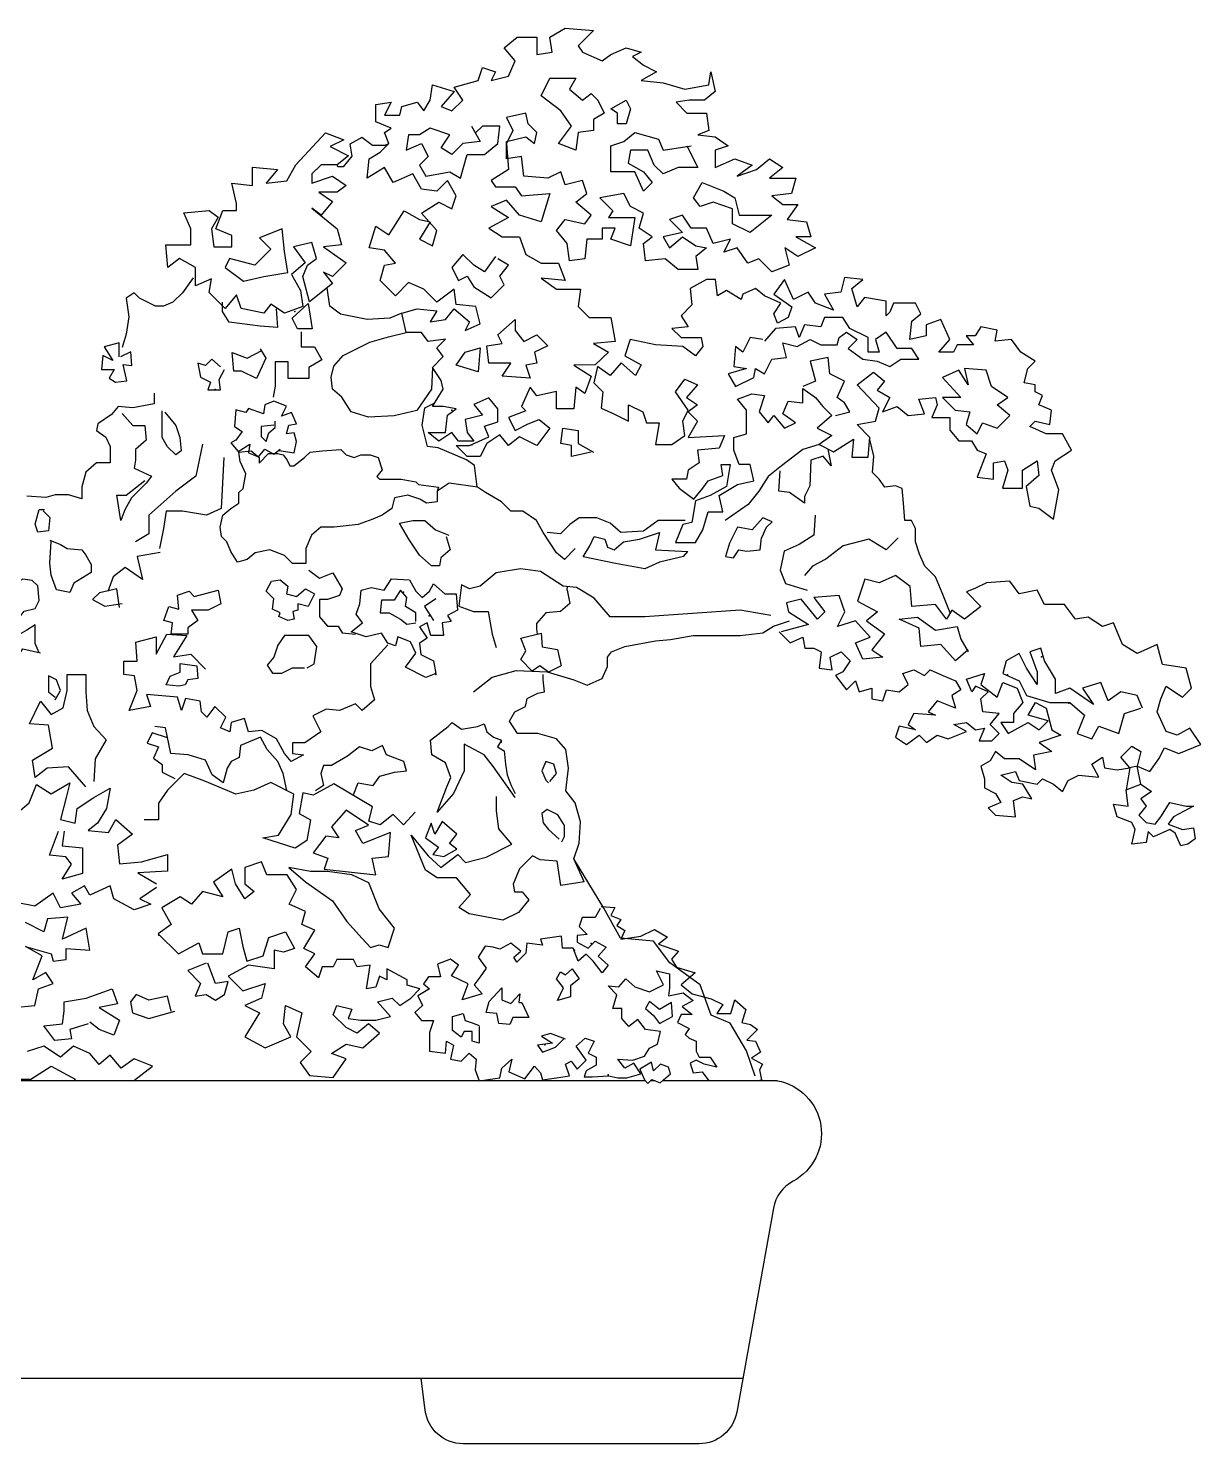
# Model space of a CAD drawing. Header units: millimetres. Extents: x -330 to 389, y 0 to 565.
# Drawn here: x 81.5 to 389, y 0 to 371.4 of the extents above; entities that cross this region are included whole.
import ezdxf

# ---------------------------------------------------------------- set-up
doc = ezdxf.new("R2010")
doc.units = ezdxf.units.MM
doc.layers.add('ceco.net 301', color=7, linetype='Continuous')

msp = doc.modelspace()

# ---------------------------------------------------------------- linework, layer by layer
at = {"layer": 'ceco.net 301', "color": 93}
for p, q in [((174.97, 340.62), (176.08, 341.13)), ((162.67, 335), (162.48, 335.54)), ((370.45, 177.3), (369.5, 171.59)), ((372.36, 177.78), (370.45, 177.3)), ((373.31, 173.01), (372.36, 177.78)), ((93.81, 95.63), (93.53, 95.24)), ((243.17, 95.45), (244.01, 94.49)), ((244.01, 94.49), (245.06, 95.57)), ((245.06, 95.57), (247.22, 94.71)), ((247.22, 94.71), (248.11, 95.45))]:
    msp.add_line(p, q, dxfattribs=at)
at = {"layer": 'ceco.net 301', "color": 25}
for p, q in [((176.02, 290.4), (180.65, 291.51)), ((276.64, 241.87), (275.01, 240.43)), ((275.01, 240.43), (273.83, 237.66)), ((253.38, 232.76), (254.48, 234.13)), ((222.88, 223.96), (222.92, 224.91)), ((214.8, 213.78), (214.99, 212.44)), ((227.3, 147.46), (224.59, 153.46)), ((169.09, 132.58), (171.28, 130.21)), ((171.28, 130.21), (173.57, 130.92)), ((173.57, 130.92), (175.86, 130.22))]:
    msp.add_line(p, q, dxfattribs=at)
at = {"layer": 'ceco.net 301', "color": 93}
for points in [[(218.32, 266.42), (214.89, 261.86), (210.32, 264.14), (207.47, 261.86), (205.19, 264.71), (201.76, 262.43), (200.05, 259), (196.63, 259), (193.77, 261.86), (197.2, 261.86), (202.33, 264.14), (201.19, 266.99), (204.62, 268.13), (204.62, 271.55), (202.33, 274.4), (198.34, 272.69), (200.62, 269.84), (196.06, 268.7), (196.63, 265.28), (198.34, 263), (194.34, 263), (192.63, 265.28), (189.21, 263), (186.35, 265.28), (190.92, 265.28), (191.49, 269.84), (193.77, 271.55), (190.35, 272.12), (187.49, 272.12), (190.35, 276.68), (189.78, 278.97), (187.49, 282.39), (190.35, 285.24), (188.64, 287.52), (190.92, 289.8), (186.35, 289.23), (184.64, 291.51), (180.65, 291.51), (179.5, 296.65), (183.5, 297.79), (188.64, 297.22), (186.92, 294.37), (190.92, 294.94), (193.2, 297.79), (197.2, 294.37), (196.06, 292.08), (200.05, 293.79), (198.91, 298.36), (193.77, 298.93), (193.2, 302.92), (188.64, 299.5), (185.21, 302.92), (181.22, 304.63), (177.79, 301.21), (173.8, 305.2), (174.94, 309.19), (177.79, 309.76), (174.94, 313.19), (170.94, 313.76), (172.66, 319.46), (176.08, 317.18), (177.22, 318.89), (180.07, 323.45), (184.07, 321.17), (186.92, 320.6), (184.07, 316.04), (187.49, 314.33), (188.64, 318.32), (184.64, 322.88), (189.21, 325.73), (192.63, 324.02), (193.77, 327.45), (191.49, 331.44), (188.64, 328.59), (184.64, 329.16), (182.36, 333.15), (177.22, 330.87), (174.94, 334.86), (170.37, 332.01), (170.94, 337.14), (173.8, 338.85), (176.08, 341.13), (174.94, 343.99), (176.65, 345.13), (172.66, 346.84), (172.66, 351.4), (176.65, 351.97), (174.94, 348.55), (178.93, 348.55), (179.5, 350.83), (183.5, 351.97), (185.21, 349.69), (186.92, 352.54), (187.49, 356.53), (193.2, 354.82), (189.78, 350.83), (192.63, 349.69), (195.49, 352.54), (193.2, 355.96), (199.48, 357.67), (200.62, 361.1), (204.05, 359.96), (202.9, 357.67), (207.47, 358.82), (209.18, 362.81), (206.33, 366.23), (209.75, 369.08), (214.89, 369.08), (214.89, 364.52), (218.89, 365.09), (218.32, 369.08), (222.31, 371.36), (229.73, 370.79), (225.73, 366.8), (226.88, 365.09), (232.01, 362.81), (234.3, 364.52), (238.29, 366.23), (242.29, 365.09), (240, 363.95), (242.86, 361.67), (246.28, 359.96), (242.29, 357.67), (247.99, 357.1), (253.7, 355.39), (259.98, 356.53), (260.55, 359.96), (261.69, 354.82), (258.84, 352.54), (254.84, 352.54), (251.42, 351.97), (254.27, 349.12), (259.41, 349.12), (259.98, 344.56), (257.13, 343.42), (261.69, 342.85), (265.12, 340.56), (261.69, 339.42), (261.69, 334.86), (266.83, 337.14), (271.39, 335.43), (267.4, 332.58), (272.54, 334.29), (275.96, 337.14), (279.39, 334.86), (275.96, 332.01), (282.81, 332.01), (281.67, 328.02), (276.53, 327.45), (279.39, 325.16), (283.38, 325.16), (280.53, 321.17), (285.66, 320.6), (286.81, 316.61), (282.81, 316.61), (287.95, 313.76), (283.38, 311.48), (279.96, 313.76), (281.1, 309.19), (276.53, 307.48), (273.11, 310.91), (270.25, 309.76), (267.4, 313.76), (263.98, 312.62), (265.69, 316.04), (261.12, 314.9), (259.41, 318.89), (255.41, 318.89), (253.13, 322.31), (249.71, 321.17), (253.13, 317.75), (247.99, 316.61), (249.71, 313.76), (253.13, 316.61), (256.56, 314.33), (259.41, 313.76), (256.56, 311.48), (257.13, 308.05), (251.99, 308.05), (248.56, 310.91), (243.43, 310.34), (242.86, 314.9), (245.14, 316.61), (241.72, 318.89), (242.86, 322.88), (239.43, 324.59), (237.72, 328.02), (231.44, 326.88), (234.87, 323.45), (233.73, 321.74), (240.57, 321.74), (239.43, 314.33), (234.3, 316.04), (235.44, 318.89), (232.01, 318.89), (232.01, 316.04), (228.02, 316.04), (227.45, 310.91), (223.45, 310.34), (222.88, 314.9), (220.03, 318.32), (222.31, 321.17), (227.45, 320.03), (229.16, 322.31), (225.16, 325.73), (228.02, 328.02), (226.88, 331.44), (222.31, 330.3), (221.17, 333.72), (217.74, 332.01), (211.47, 332.58), (210.9, 337.71), (206.9, 337.14), (206.9, 341.7), (212.04, 342.85), (214.32, 341.13), (214.89, 343.99), (212.61, 346.27), (212.04, 349.12), (206.9, 347.98), (208.61, 344.56), (206.9, 341.13), (207.47, 334.29), (202.9, 331.44), (204.05, 329.73), (209.18, 329.73), (210.9, 327.45), (218.32, 328.02), (216.03, 320.6), (210.32, 322.31), (206.9, 326.31), (202.9, 324.59), (207.47, 321.74), (202.33, 318.89), (205.76, 316.61), (210.32, 316.61), (212.04, 312.05), (216.03, 309.76), (220.6, 309.76), (222.31, 305.2), (216.03, 305.77), (220.03, 302.92), (226.31, 302.92), (225.73, 298.36), (228.59, 295.51), (234.3, 295.51), (235.44, 289.23), (229.73, 288.66), (233.73, 286.38), (230.21, 283.03), (224.59, 282.96), (229.16, 280.11), (227.45, 275.54), (225.16, 277.25), (224.59, 271.55), (220.03, 271.55), (220.03, 276.11), (214.89, 274.97), (213.18, 277.25), (210.9, 272.12), (212.04, 270.98), (207.47, 269.27), (209.18, 265.85), (212.61, 267.56), (215.46, 268.7), (218.32, 266.42)], [(230.87, 352.54), (232.58, 349.12), (229.73, 347.41), (229.73, 344.56), (225.73, 343.99), (225.16, 339.42), (220.6, 341.13), (224.02, 345.7), (221.17, 349.69), (216.03, 353.68), (218.32, 358.24), (225.16, 358.24), (223.45, 355.39), (226.88, 352.54), (229.16, 354.25), (230.87, 352.54)], [(238.29, 352.54), (239.43, 350.26), (238.29, 346.27), (236.01, 346.27), (236.01, 349.12), (234.3, 350.26), (238.29, 352.54)], [(197.77, 345.7), (200.05, 341.7), (195.49, 341.13), (192.63, 338.28), (189.78, 339.99), (192.06, 343.42), (186.92, 345.13), (184.07, 343.42), (181.22, 343.42), (180.65, 339.42), (184.64, 341.13), (186.35, 337.71), (184.07, 335.43), (185.78, 332.58), (192.06, 333.72), (194.91, 332.01), (196.63, 338.28), (201.19, 338.28), (204.62, 341.13), (205.19, 345.7), (200.62, 345.7), (198.91, 343.99)], [(159.49, 343.93), (164.28, 342.13), (160.68, 340.34), (165.48, 337.94), (162.48, 335.54), (158.29, 335.54), (155.89, 333.15), (155.89, 330.75), (161.28, 332.55), (164.88, 330.15), (162.48, 328.36), (157.69, 328.36), (161.28, 325.96), (158.29, 322.37), (155.89, 324.17), (162.48, 318.78), (163.68, 314.58), (158.89, 313.99), (164.88, 309.79), (161.28, 306.2), (158.89, 307.4), (161.28, 304.4), (155.29, 299.61), (153.49, 306.2), (154.69, 309.19), (157.09, 310.99), (155.89, 315.18), (151.09, 313.99), (154.09, 309.79), (150.5, 306.8), (152.89, 302.61), (153.49, 298.41), (148.7, 296.62), (145.1, 299.01), (143.3, 296.62), (137.31, 297.82), (136.11, 301.41), (133.12, 297.82), (128.92, 302.01), (129.52, 305.6), (125.33, 303.8), (125.33, 308.6), (121.13, 310.99), (118.13, 308.6), (117.53, 314.58), (124.13, 314.58), (124.13, 318.78), (122.33, 322.97), (128.92, 323.57), (131.32, 321.77), (129.52, 318.78), (130.12, 313.99), (134.91, 313.99), (134.91, 316.98), (130.72, 318.78), (132.52, 323.57), (136.11, 323.57), (136.11, 325.36), (134.91, 330.75), (140.31, 330.15), (140.31, 334.95), (146.9, 334.35), (143.9, 330.75), (149.3, 331.35), (151.69, 335.54), (159.49, 343.93)], [(174.97, 340.62), (171.8, 340.62), (168.99, 342.73), (165.83, 340.97), (166.35, 337.81), (164.07, 335), (162.67, 335)], [(254.27, 340.56), (257.13, 334.86), (251.99, 334.86), (247.99, 333.15), (245.71, 335.43), (244, 339.42), (239.43, 339.42), (238.86, 336), (242.86, 333.72), (245.14, 330.87), (242.86, 328.59), (240.57, 333.72), (234.3, 333.72), (234.3, 340.56), (237.72, 341.7), (240.57, 343.99), (246.85, 342.27), (247.99, 339.42), (255.41, 340.56)], [(276.53, 322.31), (270.82, 317.75), (266.26, 320.03), (266.26, 324.02), (261.12, 325.73), (257.7, 324.59), (255.98, 326.88), (258.27, 330.87), (263.98, 328.59), (266.83, 326.88), (267.97, 322.31), (276.53, 322.31)], [(148.1, 318.78), (142.11, 316.38), (145.1, 313.39), (140.91, 309.19), (134.31, 310.99), (133.12, 308.6), (137.91, 305), (143.3, 306.2), (149.57, 307.3), (148.7, 312.79), (148.1, 318.78)], [(204.05, 311.48), (201.19, 307.48), (198.34, 309.19), (195.49, 312.05), (192.63, 308.62), (194.34, 305.2), (196.63, 306.34), (198.34, 303.49), (202.9, 300.64), (206.33, 304.06), (205.19, 306.34), (207.47, 309.19), (204.62, 310.91)], [(305.61, 270.7), (309.42, 272.13), (312.28, 269.75), (316.57, 270.23), (315.14, 274.04), (319.43, 274.51), (319.9, 272.61), (318.47, 269.28), (323.24, 269.28), (323.24, 265.94), (325.62, 263.09), (328.95, 263.09), (330.38, 260.71), (332.77, 259.75), (330.38, 253.56), (334.67, 253.09), (334.67, 257.37), (337.53, 257.85), (338.48, 255.47), (337.05, 250.71), (342.29, 250.71), (342.29, 255.47), (346.11, 257.85), (346.58, 254.04), (343.25, 251.18), (344.2, 245.95), (346.58, 245.47), (350.39, 242.61), (351.82, 250.23), (349.92, 255.47), (350.87, 257.85), (355.16, 260.71), (352.78, 264.99), (348.49, 264.99), (344.2, 266.9), (345.63, 268.32), (349.44, 267.37), (349.92, 271.18), (346.58, 272.61), (347.54, 274.99), (345.63, 275.94), (345.63, 277.85), (342.77, 278.32), (343.72, 282.13), (345.63, 284.04), (341.82, 286.42), (339.44, 289.75), (335.15, 289.27), (335.62, 292.13), (331.34, 293.08), (329.91, 290.7), (327.53, 290.7), (329.43, 288.32), (325.14, 288.32), (324.19, 286.42), (320.38, 286.42), (323.24, 289.75), (320.86, 294.99), (317.04, 293.56), (317.04, 290.7), (312.76, 289.75), (313.23, 294.51), (315.61, 296.41), (314.19, 299.27), (308.47, 299.27), (307.51, 296.89), (306.56, 295.94), (306.56, 299.75), (300.84, 300.7), (298.94, 298.32), (297.51, 303.08), (300.37, 305.46), (295.6, 305.94), (294.65, 302.13), (290.36, 301.65), (292.75, 297.37), (287.98, 299.27), (286.08, 302.13), (282.26, 300.22), (279.88, 305.46), (277.02, 301.65), (281.79, 298.32), (280.83, 295.46), (277.98, 294.03), (277.02, 296.41), (278.93, 299.27), (274.64, 301.18), (272.26, 303.08), (268.92, 301.65), (268.45, 300.22), (264.64, 302.6), (262.25, 301.18), (261.78, 305.46), (259.39, 305.46), (255.11, 303.08), (255.58, 298.79), (252.72, 295.94), (254.63, 293.08), (250.34, 292.61), (252.72, 290.22), (257.97, 290.22), (258.44, 287.84), (256.54, 285.46), (253.2, 287.84), (246.05, 288.32), (239.38, 289.75), (237.95, 285.46), (242.24, 283.08), (240.81, 280.23), (237, 283.56), (234.14, 280.23), (230.81, 282.61), (229.86, 278.32), (232.24, 275.94), (231.76, 271.66), (235.1, 270.23), (238.91, 268.32), (238.91, 272.61), (242.72, 270.7), (243.67, 267.85), (247.01, 267.85), (246.05, 262.13), (250.34, 262.13), (253.68, 264.52), (253.2, 268.32), (254.63, 271.18), (251.3, 275.94), (253.68, 279.27), (257.01, 277.85), (254.15, 274.51), (257.01, 272.61), (254.63, 270.7), (257.01, 268.32), (254.63, 264.04), (264.16, 264.52), (262.73, 261.18), (257.01, 260.71), (257.49, 257.37), (254.63, 255.47), (254.15, 253.09), (250.34, 253.09), (252.25, 250.71), (256.06, 247.85), (258.44, 250.71), (259.87, 252.61), (263.68, 254.04), (263.21, 256.9), (265.59, 256.9), (264.64, 251.18), (260.35, 248.8), (256.54, 247.38), (255.58, 241.66), (253.2, 241.19), (251.3, 236.42), (256.54, 236.42), (258.44, 239.76), (259.87, 244.52), (263.68, 244.52), (262.73, 248.8), (267.49, 251.66), (271.78, 252.61), (270.83, 256.9), (267.97, 256.9), (266.54, 260.71), (266.54, 264.04), (269.88, 264.99), (269.88, 271.18), (267.49, 274.04), (271.31, 275.47), (274.64, 274.99), (273.21, 270.7), (275.59, 267.85), (277.02, 269.75), (279.88, 266.42), (282.74, 267.85), (279.41, 270.23), (280.83, 273.56), (284.65, 273.09), (284.65, 276.89), (287.98, 274.51), (289.89, 272.13), (292.27, 269.75), (288.46, 266.42), (292.27, 264.52), (288.93, 262.13), (292.75, 260.23), (297.99, 263.56), (297.51, 258.8), (301.8, 258.8), (302.27, 264.04), (298.94, 267.37), (303.7, 268.32), (304.66, 271.66), (298.94, 277.85), (303.23, 281.18), (306.09, 278.8), (304.18, 276.42), (307.51, 274.51), (305.61, 270.7)], [(213.18, 279.54), (205.76, 280.11), (208.04, 283.53), (202.33, 283.53), (201.76, 288.09), (205.76, 288.66), (204.62, 290.94), (209.18, 294.94), (209.18, 292.08), (211.47, 289.23), (214.89, 290.94), (217.74, 288.09), (214.32, 286.38), (214.89, 283.53), (212.04, 282.96), (213.18, 279.54)], [(274.16, 289.75), (270.83, 290.22), (268.92, 286.42), (267.02, 287.84), (266.54, 282.61), (269.88, 282.13), (265.11, 280.7), (267.02, 277.37), (271.78, 279.75), (272.26, 282.13), (274.64, 280.7), (276.55, 284.51), (280.36, 284.99), (279.41, 288.8), (283.22, 287.84), (286.55, 289.75), (289.41, 288.32), (293.7, 288.32), (294.17, 290.22), (296.08, 291.65), (298.94, 289.75), (296.56, 287.37), (300.37, 284.51), (304.18, 284.04), (307.51, 282.61), (310.37, 284.51), (315.14, 284.51), (313.23, 287.37), (309.42, 287.37), (306.56, 291.65), (303.7, 289.75), (304.66, 286.42), (301.8, 286.42), (301.8, 290.22), (297.03, 292.61), (295.13, 295.46), (290.36, 295.46), (289.41, 293.08), (285.12, 293.56), (283.69, 290.22), (282.74, 293.08), (277.5, 292.61), (274.64, 289.27)], [(153.09, 291.72), (153.09, 287.8), (156.53, 287.8), (158.49, 284.36), (155.06, 282.4), (155.06, 279.46), (149.66, 279.46), (149.66, 283.87), (146.23, 283.87), (146.23, 277.5), (145.74, 274.56)], [(105.36, 285.18), (105.36, 288.83), (101.38, 287.83), (103.7, 284.18), (101.04, 285.51), (100.71, 281.86), (104.03, 281.86), (102.71, 279.54), (104.37, 278.54), (107.36, 278.87), (106.36, 283.19), (108.68, 282.85), (108.35, 286.5), (105.69, 285.18)], [(142.3, 287.3), (143.77, 284.85), (141.32, 279.46), (137.4, 281.42), (135.44, 281.42), (134.95, 286.32), (138.87, 284.85), (142.79, 286.81)], [(200.05, 287.52), (199.48, 281.25), (193.77, 282.96), (196.06, 286.38), (200.05, 287.52)], [(131.93, 282.52), (129.61, 284.51), (127.95, 282.85), (125.95, 283.52), (126.62, 279.87), (129.28, 278.54), (128.61, 276.55), (131.93, 276.55), (131.6, 279.2), (132.93, 281.86)], [(293.22, 269.75), (297.03, 270.7), (295.6, 273.09), (293.7, 274.51), (295.6, 278.8), (291.79, 280.7), (291.32, 284.99), (286.55, 284.04), (287.98, 278.8), (284.65, 277.37)], [(331.81, 267.85), (335.62, 266.42), (338.96, 269.75), (335.62, 272.61), (338.48, 274.51), (334.2, 277.37), (332.77, 281.66), (327.05, 282.13), (328, 277.85), (325.62, 281.66), (321.33, 279.75), (326.1, 274.51), (321.33, 274.51), (324.67, 271.18), (328.48, 270.7), (327.53, 267.37), (330.38, 264.99), (331.81, 267.85)], [(147.21, 260.62), (151.2, 259.95), (151.86, 262.94), (151.2, 265.26), (149.2, 264.93), (149.87, 267.25), (151.86, 267.59), (150.53, 270.57), (147.87, 269.58), (149.2, 272.23), (145.88, 273.56), (143.56, 272.57), (143.22, 270.24), (139.24, 271.57), (138.58, 270.57), (135.92, 271.24), (135.59, 266.92), (137.58, 265.6), (135.92, 263.27), (134.59, 262.61), (136.58, 260.29), (139.57, 262.28), (139.24, 259.95), (141.9, 258.96), (143.56, 260.95), (145.88, 259.62), (147.54, 260.95)], [(145.88, 267.25), (142.56, 266.92), (142.56, 264.27), (143.89, 262.94), (144.55, 265.26), (146.21, 266.59), (146.21, 268.25)], [(229.16, 260.14), (224.02, 259), (224.02, 261.86), (221.17, 262.43), (221.74, 266.42), (225.73, 265.85), (225.73, 262.43), (229.73, 260.14)], [(127.18, 262.25), (125.43, 253.82), (120.16, 249.95), (113.13, 243.63), (113.13, 238.72), (109.61, 236.61)], [(287.89, 243.63), (287.54, 238.36), (283.67, 235.9), (279.81, 234.15), (278.75, 229.23), (280.16, 225.72), (285.78, 223.96)], [(309.68, 237.66), (306.51, 234.5), (301.95, 237.31), (295.27, 235.55), (290.7, 232.04), (287.19, 230.28), (285.08, 227.83)], [(154.22, 224.3), (156.54, 222.98), (154.88, 219.66), (152.23, 220.32), (152.23, 218.66), (150.9, 218.33), (151.23, 216.34), (149.57, 216.01), (147.24, 217), (147.58, 218), (145.58, 218.99), (145.92, 221.65), (143.92, 223.64), (145.25, 226.3), (147.58, 226.63), (149.57, 224.97), (149.24, 222.98), (151.89, 222.31), (154.22, 224.3)], [(190.75, 222.98), (193.74, 222.98), (194.07, 218.66), (191.42, 217.34), (192.41, 215.68), (190.09, 215.34), (190.42, 212.02), (187.1, 212.02), (186.1, 215.34), (184.11, 214.35), (186.1, 211.36), (184.11, 210.03), (184.44, 207.05), (187.76, 205.39), (188.43, 202.07), (185.77, 201.07), (180.46, 203.73), (183.11, 207.38), (181.78, 210.37), (178.46, 211.69), (177.8, 209.37), (175.81, 210.03), (174.15, 212.69), (170.16, 211.69), (166.17, 213.02), (169.16, 215.34), (167.5, 217.67), (168.5, 220.32), (168.83, 223.97), (171.49, 224.64), (174.81, 223.97), (176.8, 226.96), (181.45, 226.63), (183.11, 223.64), (184.77, 221.98), (186.77, 223.64), (187.76, 225.63), (190.75, 222.98)], [(276.29, 217.29), (268.21, 218.7), (243.26, 216.94), (234.12, 216.94), (229.91, 221.86), (225.34, 224.67), (221.83, 225.02), (215.85, 228.88), (210.58, 229.58), (204.25, 228.53), (200.04, 225.02), (197.23, 224.31), (195.12, 225.37), (194.42, 219.75), (198.28, 218.34), (202.15, 218.34), (203.2, 212.38), (204.25, 208.86)], [(278.5, 213.01), (281.36, 210.15), (284.69, 211.58), (285.17, 208.72), (287.55, 208.72), (289.46, 207.77), (288.98, 203.49), (292.32, 203.01), (291.84, 206.34), (294.7, 207.77), (297.08, 205.39), (295.18, 202.53), (293.27, 201.58), (296.13, 197.77), (298.51, 200.15), (299.46, 197.3), (302.8, 198.25), (302.8, 195.39), (305.66, 194.92), (306.61, 197.77), (309.94, 197.3), (312.33, 199.2), (310.9, 202.06), (313.76, 203.01), (316.61, 201.58), (318.04, 203.01), (321.38, 201.58), (324.71, 200.15), (326.14, 197.77), (323.76, 196.34), (324.71, 193.01), (319.95, 194.92), (317.57, 192.06), (319.47, 191.11), (313.76, 191.58), (312.33, 188.73), (314.23, 187.3), (309.94, 188.25), (308.99, 185.39), (311.85, 183.49), (315.19, 185.87), (317.09, 183.97), (319.95, 185.87), (322.81, 184.92), (327.57, 186.82), (324.24, 188.73), (327.57, 189.2), (329.96, 187.3), (332.34, 187.77), (330.91, 184.44), (334.24, 184.44), (336.15, 186.35), (333.77, 188.73), (336.15, 191.58), (331.86, 192.06), (331.38, 195.39), (333.29, 197.3), (329.96, 198.72), (329, 197.3), (327.57, 200.63), (332.34, 202.06), (331.38, 199.2), (335.67, 195.87), (337.1, 199.68), (340.91, 198.25), (342.34, 194.44), (339.96, 191.58), (339.96, 189.2), (336.63, 189.2), (338.53, 186.35), (343.77, 189.2), (346.63, 187.3), (349.01, 189.68), (343.77, 191.11), (345.68, 194.44), (348.54, 193.01), (349.97, 187.3), (352.35, 185.87), (346.63, 183.97), (349.97, 181.58), (345.2, 180.63), (345.68, 176.82), (341.39, 179.68), (337.58, 179.68), (335.2, 181.58), (333.77, 179.2), (331.38, 177.78), (332.34, 174.44), (332.34, 172.06), (335.2, 170.63), (336.63, 168.25), (333.29, 166.83), (335.2, 164.92), (340.44, 164.44), (339.96, 168.73), (342.34, 169.68), (344.72, 169.21), (342.34, 173.01), (339.48, 173.49), (336.63, 175.4), (340.44, 176.35), (341.39, 173.97), (346.15, 173.01), (347.58, 174.44), (350.44, 173.01), (352.82, 171.11), (354.25, 173.97), (357.11, 175.4), (362.35, 174.92), (360.45, 178.25), (363.31, 180.16), (363.78, 177.3), (367.12, 176.82), (370.45, 177.3), (368.07, 180.16), (370.93, 183.01), (373.31, 181.58), (372.36, 177.78), (375.69, 176.35), (378.08, 179.68), (379.5, 182.54), (383.32, 181.11), (389.03, 183.49), (386.17, 187.77), (382.84, 185.87), (379.98, 186.82), (377.6, 192.06), (378.55, 195.39), (379.98, 198.72), (384.27, 195.87), (386.65, 198.25), (385.22, 203.49), (379.03, 204.44), (377.6, 209.67), (372.36, 207.29), (368.55, 209.67), (366.16, 215.39), (363.31, 214.44), (359.49, 216.82), (356.16, 216.34), (353.3, 220.15), (348.06, 220.15), (346.15, 223.96), (341.39, 223.01), (339.01, 226.34), (332.81, 225.86), (329.96, 224.43), (327.57, 223.48), (331.38, 219.67), (327.1, 216.34), (323.76, 218.72), (322.33, 216.34), (319.47, 220.15), (313.28, 219.67), (312.8, 224.91), (308.99, 227.77), (304.7, 225.86), (300.89, 226.81), (298.99, 221.1), (304.23, 218.24), (301.37, 215.86), (306.13, 212.53), (302.8, 208.25), (305.66, 206.34), (300.42, 205.87), (298.51, 210.15), (302.32, 211.58), (298.51, 215.86), (293.75, 214.44), (295.65, 218.24), (294.22, 222.53), (287.55, 222.05), (290.41, 218.24), (288.5, 216.34), (284.22, 221.58), (280.41, 220.63), (280.88, 218.24), (286.12, 214.91), (278.98, 213.01)], [(131.3, 223.97), (131.97, 220.32), (128.64, 218.66), (124.33, 218.66), (125.99, 216.01), (123.33, 214.02), (123.33, 212.36), (119.01, 212.36), (119.34, 215.34), (117.02, 216.01), (118.35, 219.66), (121.01, 218.99), (120.67, 222.65), (123.66, 223.64), (124.99, 222.31), (131.3, 223.97)], [(183.11, 215.68), (183.11, 218), (180.46, 219.66), (180.79, 221.98), (179.13, 223.97), (177.47, 221.32), (174.15, 221.32), (173.81, 218), (176.14, 218), (179.13, 216.34), (180.79, 215.01), (183.11, 215.34)], [(188.43, 221.65), (185.44, 219.66), (187.76, 216.01)], [(328.05, 208.25), (324.71, 205.39), (320.9, 209.67), (315.66, 209.2), (315.19, 213.96), (309.94, 216.34), (314.71, 216.82), (319.47, 213.48), (325.19, 214.44), (326.14, 211.1), (328.05, 207.77)], [(220.31, 208.37), (221.31, 204.06), (217.99, 202.46), (215.66, 204.06), (213.67, 202.73), (210.68, 205.72), (212.01, 208.04), (210.68, 211.36), (215.99, 212.69), (216.33, 209.04), (220.31, 208.37)], [(373.79, 193.01), (372.36, 196.34), (368.07, 197.3), (364.74, 194.92), (362.83, 199.68), (358.07, 198.25), (360.92, 193.96), (354.73, 198.25), (350.92, 196.82), (350.92, 200.63), (348.06, 205.39), (347.11, 208.72), (344.25, 207.77), (346.15, 202.53), (346.15, 199.2), (343.3, 203.49), (341.39, 207.29), (338.05, 205.39), (337.1, 202.06), (341.39, 200.15), (343.3, 196.34), (349.49, 194.44), (354.73, 194.44), (358.54, 191.11), (356.64, 186.35), (360.45, 184.92), (362.35, 188.25), (367.59, 186.35), (369.02, 191.58), (373.31, 193.01)], [(125.66, 204.06), (125.99, 200.74), (123.33, 200.41), (122.67, 199.08), (121.01, 198.75), (117.68, 199.08), (118.68, 201.4), (121.34, 202.4), (121.34, 204.72), (125.66, 204.06)], [(117.97, 185.16), (113.98, 186.49), (112.66, 183.83), (115.65, 182.84), (114.32, 179.85), (116.64, 178.19), (116.64, 176.2), (119.96, 174.54)], [(78.82, 165.7), (81.72, 168.11), (83.65, 172.95), (87.52, 170.53), (92.36, 173.43), (91.39, 169.56), (89.94, 163.77), (93.81, 162.8), (94.29, 166.67), (98.64, 169.56), (102.99, 171.98), (102.03, 166.67), (99.61, 162.8), (97.19, 160.87), (102.51, 160.38), (104.44, 163.77), (108.8, 159.9), (104.93, 157), (105.41, 152.17), (111.21, 152.65), (117.98, 154.59), (117.98, 150.24), (110.25, 149.75), (115.08, 146.85)], [(384.27, 161.11), (387.13, 161.59), (387.6, 158.73), (385.7, 157.3), (383.79, 156.83), (382.36, 160.16), (380.93, 161.11), (376.65, 159.21), (375.22, 160.64), (374.74, 157.78), (370.93, 157.3), (371.88, 161.11), (370.93, 163.02), (367.12, 164.44), (366.16, 167.78), (369.98, 167.3), (369.5, 171.59), (373.31, 173.01), (376.17, 171.11), (373.31, 169.21), (374.74, 167.3), (372.83, 164.92), (374.74, 163.02), (377.12, 162.54), (378.55, 164.44), (380.93, 168.25), (385.22, 167.3), (387.13, 167.3), (381.89, 164.44), (380.46, 162.54), (384.27, 161.11)], [(159.08, 150.72), (172.62, 149.27), (171.66, 153.62), (176.01, 154.1), (176.49, 160.38), (169.24, 157.48), (167.3, 160.87), (170.69, 162.32), (164.89, 166.18), (161.02, 161.83), (162.95, 158.93), (159.57, 159.42), (156.18, 155.07), (160.05, 153.62), (159.08, 150.72)], [(90.89, 160.72), (90.41, 156.85), (95.73, 156.37), (95.73, 149.6), (90.41, 148.15), (92.83, 152.02), (91.38, 153.95), (87.03, 154.43), (89.44, 160.72)], [(193.9, 159.9), (190.03, 163.28), (188.1, 159.9), (187.13, 162.8), (185.68, 158.93), (189.06, 156.52), (187.61, 154.59), (190.51, 154.1), (193.9, 156.03), (191.97, 157.48), (193.9, 159.9)], [(180.84, 121.73), (175.52, 124.63), (175.52, 121.73), (173.59, 122.69), (172.62, 119.79), (170.21, 119.31), (170.69, 122.69), (171.17, 125.59), (167.79, 125.11), (166.82, 127.04), (162.47, 127.04), (161.5, 125.11), (158.6, 125.11), (157.63, 122.21), (154.25, 125.11), (156.67, 128.49), (153.77, 129.94), (156.67, 134.77), (153.28, 136.22), (154.25, 139.61), (149.9, 141.54), (151.83, 145.4), (149.41, 149.27), (144.09, 149.27), (142.64, 152.65), (138.29, 151.2), (138.29, 146.85), (140.71, 144.92), (138.29, 142.99), (135.87, 146.85), (134.91, 150.72), (130.07, 147.34), (132.49, 143.47), (127.17, 144.92), (124.27, 141.54), (121.37, 143.47), (116.53, 140.57), (118.95, 136.22), (115.57, 133.81), (120.88, 128.49), (126.2, 131.39), (127.17, 128.49), (132.49, 128.49), (133.94, 134.29), (136.84, 135.26), (137.81, 130.42), (138.78, 126.56), (143.13, 128.01), (144.58, 132.84), (148.93, 134.29), (151.35, 129.94), (148.45, 128.98), (146.03, 129.46), (146.03, 124.63), (139.26, 125.59), (133.94, 122.69), (137.81, 118.83), (143.61, 120.76), (142.64, 116.89), (138.29, 114.96), (142.16, 113.03), (138.29, 106.75), (143.61, 103.85), (150.38, 106.75), (148.45, 110.13), (148.93, 114.96), (153.28, 113.03), (151.83, 106.75), (155.7, 102.88), (152.8, 99.98), (155.22, 96.6), (161.5, 96.12), (164.89, 100.95), (161.02, 102.4), (164.89, 104.81), (169.24, 103.85), (173.59, 107.71), (170.69, 110.13), (167.79, 107.71), (164.89, 109.16), (161.5, 112.55), (162.47, 114.96), (166.34, 114), (165.37, 111.58), (168.76, 111.1), (172.62, 111.1), (176.49, 112.06), (173.11, 115.93), (176.98, 116.89), (178.91, 114.96), (181.81, 116.89), (184.23, 119.31), (180.84, 120.28), (180.84, 121.73)], [(272.19, 96.4), (269.93, 103.12), (265.61, 110.32), (260.58, 112.47), (257.7, 120.38), (249.78, 126.14), (245.46, 131.89), (236.83, 132.61), (232.51, 140.52), (224.59, 153.46)], [(115.08, 145.89), (110.73, 142.99), (113.63, 141.54), (109.28, 140.09), (103.96, 142.99), (102.99, 146.37), (97.67, 143.95), (96.22, 146.37), (92.84, 144.44), (95.26, 141.54), (89.94, 140.57), (88, 144.44), (83.17, 141.06), (78.33, 142.02)], [(77.85, 114.48), (83.17, 114.96), (84.14, 119.31), (88, 120.76), (86.07, 123.66), (82.68, 121.73), (85.1, 128.01), (80.75, 130.42), (87.52, 128.49), (88, 126.56), (91.39, 127.04), (91.39, 129.94), (97.67, 129.46), (96.71, 135.26), (90.42, 132.36), (91.87, 138.16), (86.55, 137.67), (85.59, 134.29), (80.75, 136.71)], [(231.48, 140.4), (230.18, 138.06), (226.8, 138.06), (226.02, 135.72), (228.1, 133.64), (225.5, 133.38), (225.5, 131.57), (228.36, 130.01), (230.18, 131.83), (233.04, 130.27), (230.96, 127.93), (233.56, 125.59), (232, 123.51), (229.66, 126.63), (227.84, 128.45), (225.76, 126.63), (224.46, 130.01), (221.6, 130.01), (221.34, 133.12), (215.88, 132.34), (216.4, 130.79), (212.24, 131.31), (211.98, 128.71), (209.64, 126.37), (208.86, 127.67), (210.68, 129.23), (208.08, 131.31), (205.22, 129.75), (203.4, 130.27), (201.32, 130.53), (199.5, 127.67), (201.58, 124.81), (200.02, 122.47), (198.46, 120.39), (200.54, 118.06), (195.34, 116.5), (196.9, 120.65), (192.48, 122.73), (194.3, 125.59), (192.22, 127.15), (188.84, 125.85), (189.62, 122.47), (186.5, 122.47), (185.2, 120.65), (186.76, 119.36), (183.64, 117.54), (184.94, 114.94), (182.86, 113.12), (184.68, 111.04), (187.8, 111.04), (186.76, 107.92), (186.76, 102.99), (190.92, 102.47), (191.18, 105.59), (193, 104.55), (192.22, 100.91), (195.08, 100.39), (197.16, 102.47), (198.98, 100.91), (198.72, 98.05), (199.76, 95.19), (205.22, 95.97), (205.74, 98.57), (208.34, 100.91), (207.56, 97.53), (211.72, 95.71), (214.32, 99.09), (215.88, 97.27), (216.4, 95.45), (220.04, 95.97), (223.42, 96.49), (222.38, 99.61), (223.94, 100.39), (225.5, 98.31), (227.84, 100.65), (225.24, 104.29), (227.58, 106.37), (229.92, 105.59), (228.36, 102.47), (230.44, 101.43), (230.44, 99.35), (227.84, 97.79), (227.32, 96.23), (229.4, 96.23), (233.82, 96.49), (236.16, 95.97), (238.5, 95.97), (242.13, 97.01)], [(231.73, 140.92), (235.37, 140.66), (234.33, 138.58), (236.93, 137.54), (235.89, 135.98), (237.97, 134.68), (236.93, 132.34), (242.13, 133.12), (245.77, 134.94), (249.15, 132.86), (246.81, 131.05), (252.01, 129.23), (250.19, 127.15), (251.49, 125.07), (256.43, 123.51), (252.79, 120.39), (255.65, 118.06), (260.59, 116.76), (263.71, 115.2), (262.15, 112.86), (265.78, 112.86), (266.82, 116.5), (269.68, 113.9), (268.64, 110.52), (270.98, 110), (272.8, 108.7), (269.94, 105.85), (272.28, 105.59), (273.58, 102.73), (271.24, 101.17), (274.1, 99.61), (273.32, 98.05), (273.84, 95.45), (273.24, 95.24)], [(128.14, 126.08), (123.3, 124.14), (126.69, 120.76), (125.24, 117.38), (128.14, 117.86), (130.56, 116.41), (132.97, 117.86), (133.94, 121.24), (130.56, 120.76), (128.62, 126.08)], [(224.2, 124.55), (226.02, 121.95), (223.68, 120.13), (223.68, 117.28), (220.3, 116.24), (221.86, 119.61), (220.04, 121.95), (221.08, 123.77), (222.38, 122.99), (224.2, 124.55)], [(242.13, 97.01), (240.31, 99.87), (237.98, 98.57), (236.16, 100.91), (240.05, 100.65), (243.17, 101.69), (244.47, 103.77), (246.55, 104.81), (247.33, 108.18), (243.43, 108.7), (241.35, 111.3), (239.01, 109.48), (237.2, 111.56), (237.2, 114.16), (234.86, 114.16), (235.9, 117.8), (233.56, 120.13), (236.42, 119.87), (238.24, 121.95), (240.57, 119.87), (244.47, 118.58), (248.11, 120.39), (246.29, 124.03), (249.67, 123.25), (249.67, 119.61), (249.41, 117.54), (253.31, 118.32), (255.91, 116.24), (253.05, 114.68), (255.65, 112.6), (252.79, 112.6), (251.75, 110.52), (254.87, 108.96), (253.83, 107.4), (254.87, 106.37), (256.69, 105.59), (256.69, 102.99), (257.47, 101.43), (260.33, 101.43), (262.15, 98.83), (258.77, 99.61), (256.69, 100.65), (255.13, 99.87), (255.91, 97.27), (258.25, 97.53), (260.04, 95.24)], [(97.19, 110.13), (92.36, 108.68), (92.84, 106.26), (88.49, 105.78), (85.59, 109.65), (90.42, 110.13), (90.9, 113.51), (90.9, 115.93), (96.71, 116.89), (103.48, 119.31), (104.93, 115.45), (100.09, 114.48), (105.41, 111.1), (103.96, 107.23), (100.09, 108.68), (97.67, 110.61)], [(210.94, 115.72), (212.76, 111.82), (208.6, 111.82), (207.82, 110), (204.96, 110.26), (204.44, 112.86), (201.58, 113.12), (202.36, 115.98), (205.74, 119.61), (205.74, 116.5), (208.08, 115.46), (210.42, 118.06), (210.16, 115.72), (210.94, 115.72)], [(118.95, 113.51), (117.98, 117.38), (113.15, 116.41), (109.76, 117.86), (108.31, 115.93), (108.8, 113.03), (113.15, 111.58), (119.92, 113.51)], [(250.45, 112.08), (250.19, 115.72), (247.07, 113.9), (244.47, 115.98), (243.43, 114.16), (245.51, 112.34), (247.07, 110.26), (250.45, 112.08)], [(199.76, 109.48), (199.76, 105.07), (197.94, 105.59), (197.94, 108.18), (195.86, 108.18), (195.08, 106.63), (192.74, 108.44), (192.74, 112.08), (195.6, 112.86), (196.12, 111.04), (197.68, 110.52), (199.76, 109.74)], [(109.07, 95.24), (114.11, 99.02), (109.28, 100.95), (105.89, 98.53), (102.99, 101.92), (100.09, 99.5), (97.67, 102.4), (93.32, 104.33), (89.94, 101.43), (85.59, 104.33), (81.23, 102.88)], [(222.38, 106.11), (218.48, 107.66), (216.14, 106.89), (219, 105.07), (215.1, 104.55), (216.4, 102.73), (219.78, 104.03), (221.86, 106.11)], [(76.88, 95.63), (82.2, 95.63), (87.52, 99.02), (93.81, 95.63)], [(248.11, 95.45), (249.93, 97.01), (249.41, 98.83), (247.33, 99.61), (245.51, 97.79), (244.99, 100.13), (241.87, 98.31), (243.17, 95.45)]]:
    msp.add_lwpolyline(points, dxfattribs=at)
at = {"layer": 'ceco.net 301', "color": 25}
for points in [[(124.72, 305.85), (121.9, 301.99), (119.44, 299.53), (116.98, 298.48), (114.88, 298.48), (110.66, 300.59), (109.25, 301.99), (107.15, 300.59), (107.85, 295.67), (107.15, 291.11), (106.09, 287.59)], [(179.5, 296.65), (176.37, 295.32), (170.4, 294.97), (163.37, 296.37), (160.56, 298.48), (159.91, 303.31)], [(146.5, 297.78), (146.85, 292.86), (142.29, 293.21), (134.2, 294.27), (132.45, 297.08), (132.45, 299.53)], [(154.94, 299.18), (155.99, 292.51), (152.12, 292.51), (150.72, 295.32), (154.94, 299.18)], [(187.49, 282.39), (187.27, 276.71), (183.4, 271.09), (177.43, 269.68), (170.75, 269.33), (166.18, 270.74), (163.72, 274.6), (161.26, 276.71), (160.91, 279.87), (161.61, 282.68), (164.07, 285.49), (171.1, 289), (176.02, 290.4)], [(114.52, 275.65), (114.52, 272.85), (108.9, 271.79), (105.04, 272.14), (103.28, 270.04), (99.77, 267.58), (99.41, 265.82), (101.87, 264.07), (102.93, 261.61), (102.93, 258.8), (102.93, 257.39), (99.41, 257.39), (96.6, 254.94), (95.55, 251.07), (95.55, 247.91), (92.03, 248.97), (88.52, 248.97), (86.06, 248.26), (81.14, 248.62)], [(199.21, 251.07), (198.51, 256.69), (196.4, 258.1), (189.02, 261.26), (186.21, 261.61), (184.81, 267.23), (185.51, 271.79), (188.1, 273.09)], [(106.1, 270.32), (108.91, 267.16), (112.07, 267.16), (112.42, 263.3), (109.61, 260.84), (109.61, 258.03), (109.26, 255.92), (113.83, 253.82), (112.42, 252.06), (108.56, 248.2), (106.8, 245.04), (105.75, 242.23), (104.69, 248.9), (107.15, 248.9), (112.07, 252.76)], [(117.34, 270.67), (120.16, 267.16), (121.21, 264), (121.56, 260.49), (120.16, 259.44), (118.05, 261.54), (116.64, 264), (116.64, 271.02)], [(224.97, 234.84), (222.15, 232.03), (220.05, 233.78), (216.53, 239.05), (214.77, 242.21), (211.26, 244.67), (208.1, 244.67), (205.64, 247.13), (201.42, 249.59), (199.31, 250.99), (191.93, 252.04), (188.77, 249.94), (188.77, 247.13), (185.96, 246.78), (184.2, 247.83), (181.04, 248.88), (177.53, 248.18), (176.82, 245.37), (174.36, 243.62), (171.9, 242.56), (168.04, 241.16), (161.71, 240.46), (158.2, 240.46), (155.74, 238.35), (154.33, 234.84), (154.33, 230.97), (150.82, 230.97), (148.71, 233.08), (144.85, 234.49), (140.98, 233.78), (138.87, 232.03), (136.41, 231.33), (134.65, 234.13), (133.6, 236.59), (132.19, 238), (131.84, 240.46), (132.55, 243.62), (134.65, 245.37), (136.76, 246.78), (136.76, 249.59), (137.82, 250.64), (138.52, 254.5), (137.11, 257.66), (136.76, 260.12), (139.93, 260.47), (142.03, 258.72), (142.03, 257.31), (144.49, 259.77), (146.95, 259.77), (148.36, 259.42), (149.41, 258.01), (150.12, 256.61), (151.17, 256.61), (153.98, 258.72), (155.39, 260.12), (158.55, 260.47), (163.47, 260.82), (164.88, 259.42), (166.98, 258.72), (168.74, 259.42), (171.2, 259.42), (173.31, 258.72), (174.36, 255.56), (172.96, 253.8), (173.66, 253.1), (176.12, 253.1), (179.28, 253.1), (183.15, 252.4), (183.85, 251.69), (189.12, 250.99), (188.77, 249.94)], [(288.95, 262.13), (284.7, 260.82), (279.08, 256.61), (275.57, 253.8), (273.11, 249.94), (270.3, 246.43), (264.32, 242.21)], [(291.26, 260.97), (292.08, 256.61), (289.98, 259.07), (286.81, 258.01)], [(323.35, 218.04), (321.25, 223.25), (319.49, 227.46), (316.68, 230.27), (315.28, 233.43), (314.22, 236.59), (314.22, 240.1), (313.17, 242.21), (311.41, 242.21), (311.06, 246.78), (310.71, 250.64), (308.95, 251.34), (306.14, 250.99), (304.73, 253.1), (302.98, 254.85), (303.33, 259.07), (302.23, 263.51)], [(132.81, 258.73), (132.1, 245.39), (128.24, 243.63), (121.91, 244.69), (117.7, 244.69), (116.99, 240.12), (115.94, 234.86)], [(286.81, 258.01), (286.48, 251.35), (285.08, 248.54), (285.08, 246.79), (281.21, 249.6), (278.4, 249.95), (278.75, 255.22)], [(85.36, 244.75), (87.12, 243), (86.76, 239.49), (83.95, 239.13), (83.25, 241.24), (84.3, 245.1), (85.71, 245.1)], [(191.14, 238.02), (192.19, 234.5), (189.73, 232.4), (189.38, 230.29), (187.27, 230.29), (184.11, 233.1), (181.3, 237.31), (178.84, 241.53), (182.35, 242.23), (185.52, 242.23), (188.33, 239.77), (191.84, 238.37)], [(253.78, 242.21), (246.75, 242.21), (242.89, 239.4), (236.91, 239.05), (234.1, 241.51), (230.59, 242.91), (226.02, 242.91), (223.56, 241.16), (221.1, 238.7), (217.59, 239.05)], [(276.64, 241.87), (274.18, 242.93), (271.37, 239.77), (267.51, 240.47), (265.4, 236.25), (264.35, 232.74), (266.45, 232.39), (267.86, 234.5), (269.97, 234.15), (273.48, 234.5), (273.83, 237.66)], [(253.38, 232.76), (247.1, 231.33), (243.24, 229.57), (235.51, 230.97), (227.07, 232.73), (228.83, 235.54), (229.89, 238), (232.7, 237.3), (233.4, 235.19), (235.16, 234.49), (237.62, 236.59), (241.83, 237.3), (247.1, 239.05), (246.05, 234.49), (254.48, 234.13)], [(87.12, 237.03), (89.93, 235.97), (91.68, 234.92), (95.55, 234.57), (96.6, 233.16), (98.01, 230.71), (98.01, 228.6), (93.44, 225.79), (92.39, 223.33), (88.87, 224.03), (87.47, 227.9), (87.12, 231.06), (87.47, 236.68)], [(116.05, 233.8), (110.08, 232.74), (111.48, 226.77), (106.92, 229.93), (103.75, 227.48), (102.35, 223.61)], [(84.3, 221.22), (83.95, 225.09), (82.55, 226.49), (80.09, 226.84), (77.63, 225.44), (75.52, 219.82), (74.46, 217.36), (74.82, 215.26), (77.28, 213.85), (79.03, 214.9), (79.38, 217.01), (80.44, 218.42), (83.25, 219.12), (84.3, 221.22)], [(155.06, 229.23), (157.87, 227.12), (161.38, 228.53), (163.84, 224.31), (163.14, 222.56), (159.98, 221.51), (157.87, 221.51), (157.87, 216.94), (159.98, 214.48), (162.79, 214.48), (163.84, 212.73), (167.36, 212.38)], [(105.4, 219.4), (104.69, 224.32), (100.13, 223.27), (98.37, 221.51), (101.53, 219.76), (106.1, 220.46)], [(222.88, 223.96), (223.58, 220.45), (221.12, 218.34), (217.26, 217.99), (214.8, 215.18), (214.8, 213.78)], [(198.26, 197.26), (203.18, 201.13), (209.5, 202.88), (217.59, 202.53), (224.61, 200.42), (228.13, 199.02), (231.99, 200.77), (233.4, 203.94), (233.4, 206.39), (234.45, 207.8), (237.97, 209.2), (246.05, 210.61), (249.92, 210.96), (255.89, 212.01), (264.32, 212.01), (268.19, 212.01), (274.16, 212.71), (276.97, 214.47), (281.19, 215.87)], [(84.31, 207.46), (83.26, 209.92), (83.26, 214.84), (81.15, 213.43), (78.69, 212.03), (73.42, 213.08), (75.18, 208.87), (75.88, 203.95), (77.99, 205.36), (80.1, 208.52), (84.66, 207.46)], [(175.79, 209.57), (171.22, 204.65), (171.22, 198.68), (172.28, 195.17), (169.11, 192.36), (167.36, 194.11), (163.14, 192.36), (159.63, 192.71), (156.11, 190.95), (158.22, 186.74), (154, 183.93), (150.84, 183.93), (150.84, 181.12), (153.65, 180.77), (150.49, 179.02), (148.73, 181.12), (146.62, 184.98), (142.76, 187.09), (139.25, 186.74), (138.19, 190.25), (134.68, 189.2), (134.33, 186.74), (131.87, 187.79), (133.27, 190.6), (130.46, 193.41), (128.35, 190.6), (126.95, 192.01), (126.59, 194.82), (122.73, 195.52), (121.67, 192.36), (120.62, 195.87), (112.54, 196.57), (113.59, 193.41), (107.97, 192.36), (110.08, 197.63), (109.38, 201.49), (106.56, 201.84), (106.56, 205.35), (110.08, 205.35), (109.73, 210.27), (115, 211.67), (115, 207.11), (117.81, 212.38), (123.08, 212.02), (119.57, 206.41), (124.13, 207.11), (128, 203.25)], [(154.68, 203.58), (156.44, 204.64), (157.14, 209.2), (155.04, 212.01), (151.52, 212.01), (148.71, 212.01), (146.95, 209.55), (145.9, 206.39), (144.14, 204.29), (145.55, 202.18), (148.01, 202.18), (150.82, 203.58), (153.98, 203.58)], [(96.61, 172.35), (92.04, 177.62), (86.42, 177.26), (83.26, 174.81), (82.56, 179.37), (87.83, 182.53), (86.77, 188.5), (81.85, 188.85), (84.66, 194.82), (87.47, 191.31), (90.64, 193.07), (91.69, 197.63), (91.69, 201.85), (96.61, 201.85), (96.61, 197.28), (96.96, 192.36), (98.72, 188.15), (101.88, 184.64), (99.07, 179.72), (98.72, 173.75)], [(88.53, 195.17), (89.93, 197.63), (88.88, 200.44), (86.77, 201.49), (86.77, 197.28), (88.53, 195.88)], [(224.59, 153.46), (226.02, 157.58), (226.37, 163.2), (224.97, 168.12), (222.51, 171.28), (223.21, 177.25), (222.51, 182.16), (220.05, 184.97), (215.13, 186.38), (209.86, 186.38), (207.75, 189.54), (209.15, 192), (211.96, 193.4), (212.32, 195.51), (215.13, 196.91), (216.88, 197.26), (216.53, 200.42), (216.53, 201.83)], [(149.27, 171.4), (148.38, 175.85), (146.98, 179.02), (144.16, 182.18), (142.41, 185.34), (137.14, 183.23), (136.79, 180.07), (134.68, 179.02), (133.62, 177.26), (132.57, 173.4), (129.76, 175.5), (128, 179.37), (123.43, 180.77), (118.86, 181.12), (117.46, 187.79), (114.65, 188.15)], [(209.17, 169.53), (203.55, 177.61), (201.09, 180.77), (195.82, 183.58), (195.82, 176.56), (193.01, 170.59), (188.79, 165.67), (191.25, 172.34), (192.31, 174.8), (190.9, 178.66), (187.39, 180.77), (187.04, 184.63), (191.6, 188.15), (192.66, 189.2), (195.12, 187.44), (199.34, 188.15), (201.09, 188.85), (201.8, 186.74), (203.55, 185.34), (205.66, 184.63), (204.61, 182.88), (206.36, 181.82), (206.71, 178.31), (207.07, 175.5), (208.12, 172.69), (209.17, 170.59)], [(166.74, 170.11), (168.06, 173.4), (171.93, 172.69), (173.68, 175.15), (177.55, 176.21), (180.71, 176.56), (180.01, 179.02), (175.44, 180.77), (174.39, 183.23), (171.57, 181.82), (168.41, 182.88), (165.25, 180.42), (161.03, 177.96), (158.92, 177.96), (158.22, 175.85), (158.92, 172.69), (156.82, 171.29)], [(218.31, 173.75), (220.07, 175.85), (219.37, 178.31), (217.26, 179.02), (216.2, 176.56), (217.26, 174.1), (217.96, 173.4)], [(182.97, 165.72), (179.92, 162.34), (177.22, 165.05), (173.83, 162.34), (170.79, 163.36), (171.8, 167.07), (161.65, 173.16), (156.24, 170.12), (153.53, 170.79), (152.51, 165.38), (155.56, 163.69), (154.54, 158.28), (151.5, 156.25), (143.04, 158.96), (147.1, 159.64), (150.48, 165.05), (151.16, 170.46), (145.07, 173.5), (140.67, 171.47), (135.93, 170.46), (127.81, 173.84), (122.4, 175.87), (118, 171.47), (115.63, 168.09), (115.63, 163.69), (111.91, 163.69)], [(227.3, 147.46), (221.21, 146.45), (220.19, 152.87), (215.79, 153.21), (213.76, 154.22), (210.38, 150.84), (208.69, 146.79), (209.02, 144.76), (211.06, 144.76), (212.75, 142.73), (210.04, 139.35), (205.98, 137.32), (197.18, 139.01), (194.47, 140.7), (197.52, 144.08), (193.8, 148.48), (188.72, 148.48), (185.68, 150.51), (181.95, 159.64), (186.35, 154.22), (189.74, 151.18), (194.14, 154.56), (196.17, 152.53), (201.58, 153.89), (208.35, 157.27), (204.96, 161.33), (204.29, 166.06), (204.29, 169.78)], [(221.47, 157.95), (222.18, 159.35), (222.18, 162.16), (220.42, 164.97), (217.61, 166.37), (216.2, 165.32), (216.55, 162.86), (217.96, 161.11), (220.77, 158.65)], [(175.86, 130.22), (177.55, 135.29), (173.49, 140.36), (170.79, 147.12), (166.39, 149.23), (159.96, 150.17), (155.56, 150.17), (149.81, 151.18), (154.2, 147.46), (161.31, 142.39), (165.03, 136.98), (169.09, 132.58)]]:
    msp.add_lwpolyline(points, dxfattribs=at)
at = {"layer": 'ceco.net 301'}
for points in [[(199.74, 95.24), (-277.98, 95.24)], [(243.36, 95.24), (200.04, 95.24)], [(245.9, 95.24), (244.74, 95.24)], [(277.98, 95.24), (247.85, 95.24)], [(268.92, 17.09), (-268.92, 17.09)]]:
    msp.add_lwpolyline(points, dxfattribs=at)
msp.add_lwpolyline([(277.98, 95.24, -0.709271), (282.1, 68.88, 0.229114), (276.97, 61.83), (267.32, 8.23, -0.362931), (257.48, 0), (195.53, 0, -0.379138), (185.6, 8.79), (184.59, 17.09)], format="xyb", dxfattribs=at)
at = {"layer": 'ceco.net 301', "color": 93}
for p in [(151.41, 297.02), (130.52, 276.63), (192.61, 271.16), (197.88, 262.07), (179.88, 223.44), (186.64, 217.2), (347.24, 206.45), (188.43, 201.83), (338.4, 201.77), (354.42, 194.28), (205.55, 184.03), (115.75, 133.46), (229.15, 131.2), (224.77, 129.49), (216.99, 104.62), (233.64, 96.82)]:
    msp.add_point(p, dxfattribs=at)

doc.saveas('drawing.dxf')
